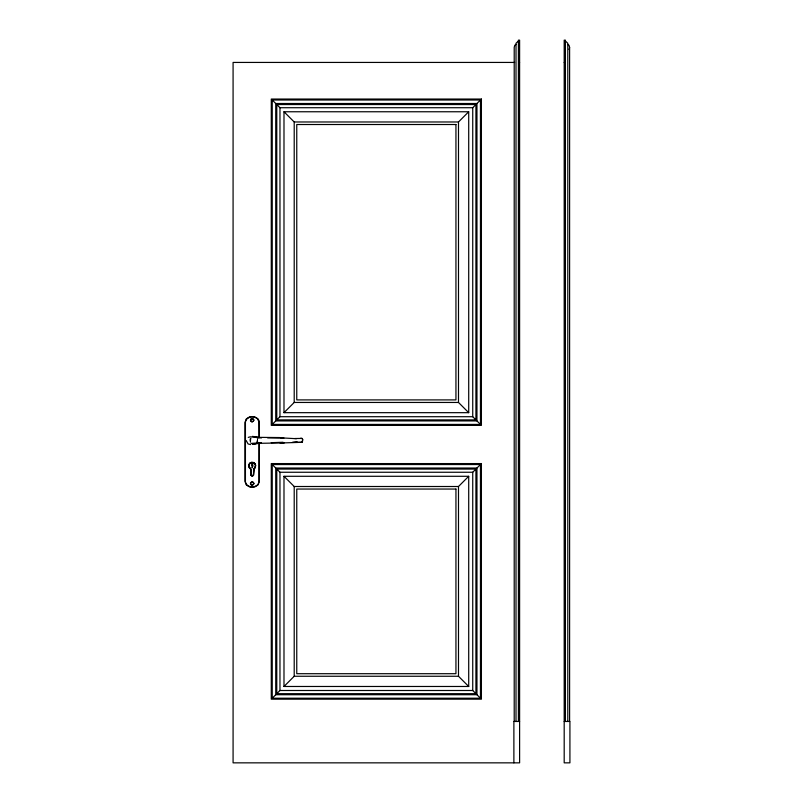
<?xml version="1.0" encoding="UTF-8"?>
<svg xmlns="http://www.w3.org/2000/svg" width="803" height="803" viewBox="0 0 803 803"><rect width="100%" height="100%" fill="white"/><g stroke="black" fill="none" stroke-linecap="round" stroke-linejoin="round"><path stroke-width="0.6" stroke-dasharray="4.01 3.01" d="M257.542 441.55L257.562 439.141L257.733 441.058M250.406 441.339L250.436 439.07M257.803 441.64L257.562 439.392M250.165 441.509L250.014 438.599M250.476 438.769L250.747 443.316M250.456 440.345L250.927 437.515M256.809 441.78L257.301 439.964L257.09 441.831M250.677 441.921L250.978 438.267L250.496 441.499M249.994 439.482L250.145 441.66M257.402 439.121L257.462 441.228"/><path stroke-width="1.2" d="M258.947 442.604L258.887 481.961L258.215 484.139C255.033 488.385 246.621 487.752 245.427 482.111L245.427 421.846C246.37 416.506 253.587 415.653 257.331 418.594L258.988 421.695L258.957 437.685M569.066 49.575L569.598 47.437L569.066 45.299L567.791 44.416M300.683 438.237L302.038 438.428L302.711 439.512L302.099 442.302L292.352 442.423L297.09 441.78M280.036 443.015L302.099 442.302L302.721 440.666M253.336 484.279L253.507 483.115A1.375 1.375 0 0 0 253.256 482.633M251.038 419.517L251.791 418.965M468.711 412.672L458.493 402.454L458.493 121.976L468.711 111.758L283.991 111.758L283.991 412.672L468.711 412.672L468.711 111.758M475.918 419.889L472.736 416.707L472.736 107.722L475.918 104.541L276.774 104.541L276.774 419.889L475.918 419.889L475.918 104.541M480.455 424.426L476.952 420.923L476.952 103.507L480.455 100.004L272.237 100.004L272.237 424.426L480.455 424.426L480.455 100.004M272.237 424.426L275.74 420.923L275.74 103.507L272.237 100.004M276.774 419.889L279.966 416.707L279.966 107.722L276.774 104.541M283.991 412.672L294.209 402.454L294.209 121.976L283.991 111.758M468.711 686.475L458.493 676.256L458.493 486.508L468.711 476.289L283.991 476.289L283.991 686.475L468.711 686.475L468.711 476.289M475.918 693.682L472.736 690.5L472.736 472.254L475.918 469.072L276.774 469.072L276.774 693.682L475.918 693.682L475.918 469.072M480.455 698.219L476.952 694.715L476.952 468.039L480.455 464.535L272.237 464.535L272.237 698.219L480.455 698.219L480.455 464.535M272.237 698.219L275.74 694.715L275.74 468.039L272.237 464.535M276.774 693.682L279.966 690.5L279.966 472.254L276.774 469.072M283.991 686.475L294.209 676.256L294.209 486.508L283.991 476.289M254.39 443.758L253.296 443.858L255.193 443.657M252.433 444.33L257.361 443.557M516.008 44.416L514.733 45.299L514.211 47.437L514.211 721.465M253.055 421.354L252.313 421.655A1.375 1.375 0 0 1 251.309 421.344M257.562 442.784L256.468 443.346L257.09 442.875L256.95 443.748M248.247 437.394L250.325 436.822L261.427 437.976M251.128 462.508L253.025 462.448A3.443 3.443 0 0 1 255.565 465.098L255.133 467.557A3.443 3.443 0 0 1 254.26 468.53L253.286 475.557A1.305 1.305 0 0 1 252.493 475.958C248.579 476.079 252.333 469.815 250.104 468.53A3.443 3.443 0 0 1 249.231 467.557L249.171 464.134A3.443 3.443 0 0 1 251.118 462.508M251.008 443.407L261.427 442.714M271.223 442.684L283.047 442.262M284.262 442.895L256.538 443.356M252.323 482.141L251.54 482.292A1.375 1.375 0 0 0 250.817 483.637L250.907 484.038M256.538 437.334L279.685 437.555M518.407 41.033L516.008 43.262L516.008 721.465M294.751 438.518L302.038 438.428L302.711 439.512M252.433 436.36L257.321 437.143M514.613 62.433L233.081 62.433L233.081 762.85L519.611 762.85L519.611 40.15L518.407 40.15L518.407 721.465M518.668 62.433L519.611 62.433M564.188 62.433L565.141 62.433M275.74 103.507L476.952 103.507M279.966 107.722L472.736 107.722M294.209 121.976L458.493 121.976M294.209 402.454L458.493 402.454M279.966 416.707L472.736 416.707M275.74 420.923L476.952 420.923M275.74 468.039L476.952 468.039M279.966 472.254L472.736 472.254M294.209 486.508L458.493 486.508M294.209 676.256L458.493 676.256M279.966 690.5L472.736 690.5M275.74 694.715L476.952 694.715M519.611 721.465L513.88 721.465L513.88 762.85M564.188 721.465L569.919 721.465L569.919 762.85L564.188 762.85L564.188 40.15L565.402 40.15L565.402 721.465M565.402 41.033L567.791 43.262L567.791 721.465M250.586 468.872L250.727 474.914L251.941 475.978L253.587 475.175L253.718 468.872C256.358 467.657 256.117 463.532 253.417 462.528L251.58 462.357C249.211 462.819 247.976 465.68 249.281 467.707L250.656 468.872M267.63 437.886L283.921 438.067M280.538 437.816L296.458 438.709M257.181 437.615L258.897 437.695M252.734 444.069L254.872 444.34M250.666 444.591L248.087 443.969L246.21 440.566M255.615 436.973L256.87 437.023L257.392 438.016M252.714 419.005L253.507 419.889A1.375 1.375 0 0 1 253.397 420.933M301.516 441.489L302.099 442.302M569.598 47.437L569.598 721.465M259.389 437.535L259.228 421.194L258.044 418.875L254.671 416.827A16.311 16.311 0 0 0 249.693 416.827L246.32 418.875L244.975 422.539L244.975 481.268L246.32 484.932L249.693 486.979A16.311 16.311 0 0 0 254.671 486.979L258.044 484.932L259.389 481.268L259.389 442.533M250.968 420.923A1.375 1.375 0 0 1 250.867 419.879M253.055 484.58A1.375 1.375 0 0 1 251.53 484.721M253.577 468.872L253.537 475.005L251.771 475.878L250.877 475.225L250.797 468.852L248.83 466.242L249.833 463.381L251.469 462.468L254.591 463.441L255.595 465.339L255.013 467.687L253.577 468.872M252.022 465.308L252.152 467.898L252.423 466.995A2.188 2.188 0 0 0 252.463 464.285L252.885 463.03L251.48 463.03L252.022 465.308M250.707 419.276L250.486 420.782L252.001 422.047L253.949 420.471A1.777 1.777 0 0 0 252.373 418.524L250.707 419.276M253.949 483.697L252.523 485.263A1.837 1.837 0 0 1 250.526 484.179L250.456 482.974L251.851 481.75L253.457 482.252L253.949 483.697M481.409 99.05L271.284 99.05L271.284 425.379L481.409 425.379L481.409 99.05M455.943 124.515L296.759 124.515L296.759 399.904L455.943 399.904L455.943 124.515M481.409 463.582L271.284 463.582L271.284 699.172L481.409 699.172L481.409 463.582M455.943 489.047L296.759 489.047L296.759 673.707L455.943 673.707L455.943 489.047"/></g></svg>
